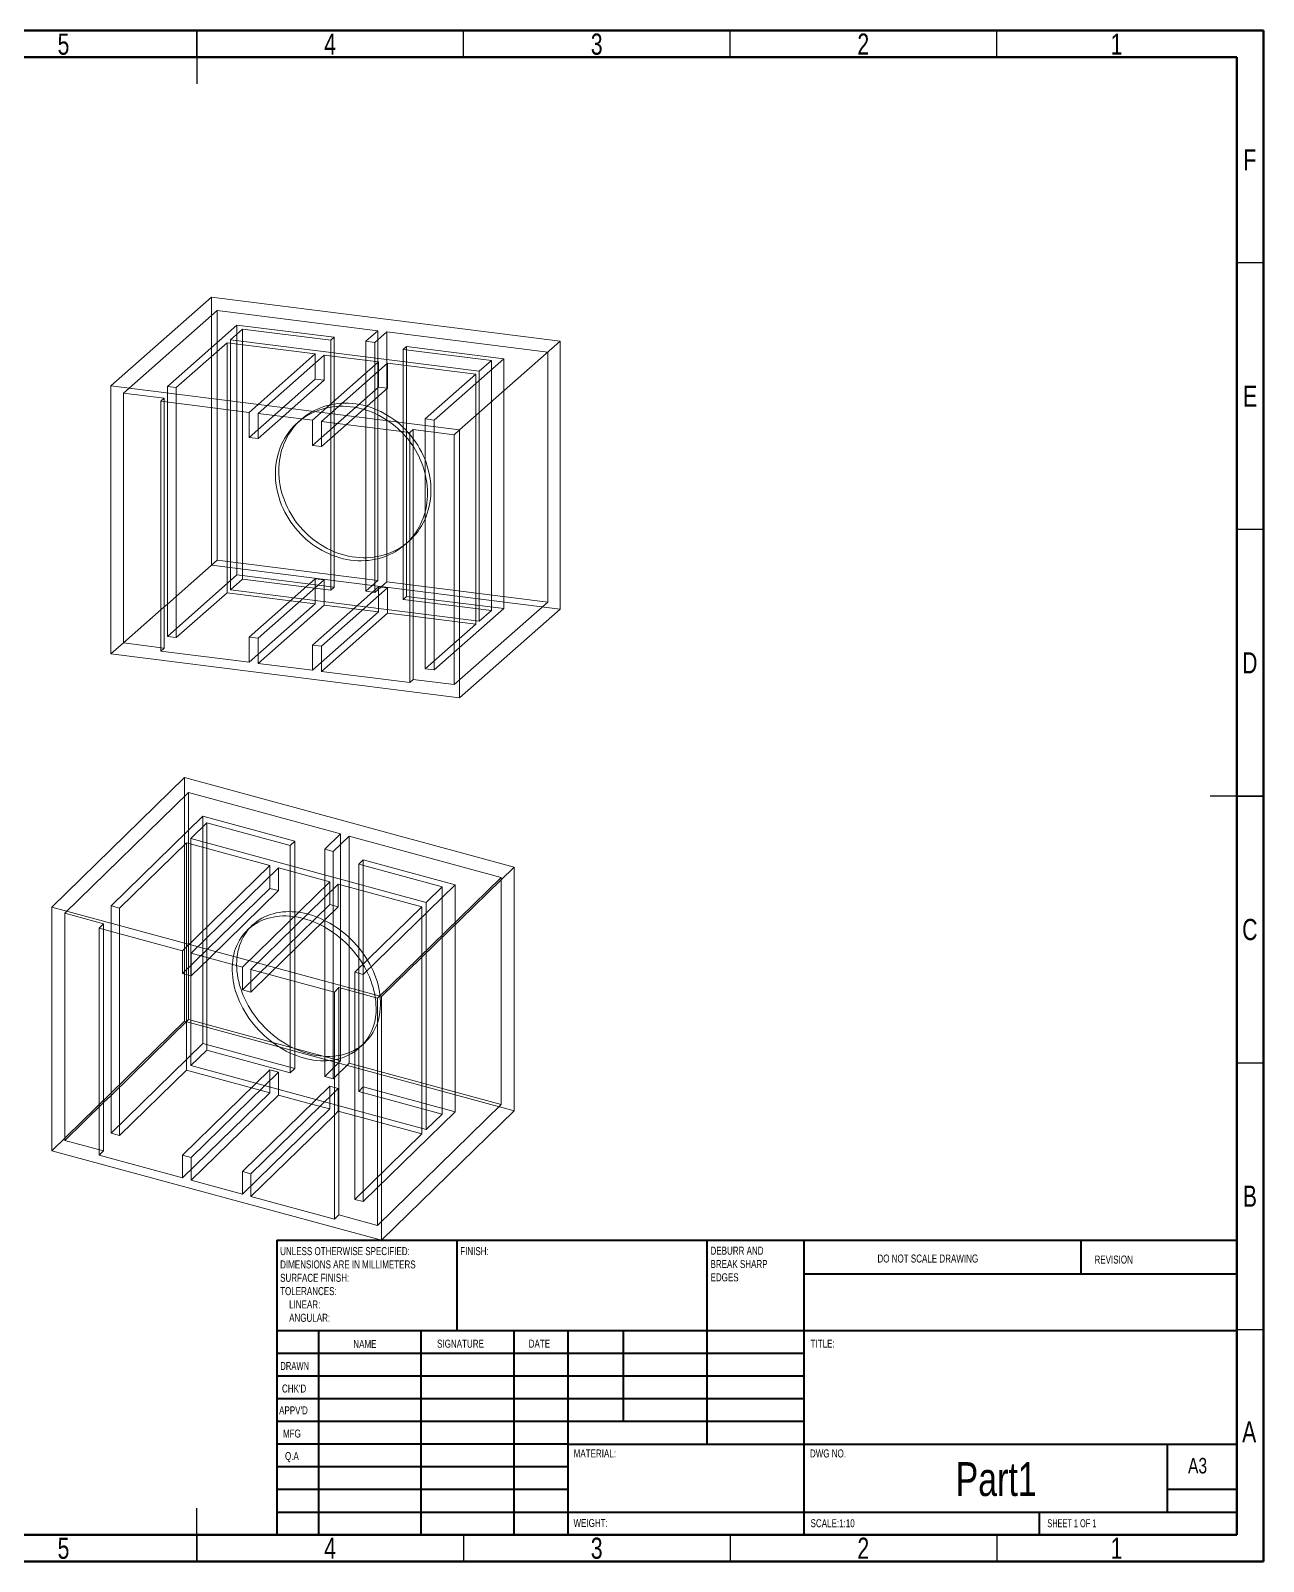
# Model space of a CAD drawing. Header units: millimetres. Extents: x 0.015 to 0.415, y 0.005 to 0.292.
# Drawn here: x 0.1838 to 0.415, y 0.005 to 0.292 of the extents above; entities that cross this region are included whole.
import ezdxf

# ---------------------------------------------------------------- set-up
doc = ezdxf.new("R2010")
doc.units = ezdxf.units.MM
doc.linetypes.add('HIDDEN', pattern=[0.001905, 0.00127, -0.000635])
doc.styles.add('SLDTEXTSTYLE0', font='TXT', dxfattribs={"width": 0.75})
doc.styles.add('SLDTEXTSTYLE1', font='TXT', dxfattribs={"width": 0.6864493305940874})
doc.styles.add('SLDTEXTSTYLE2', font='TXT', dxfattribs={"width": 0.6875})

# ---------------------------------------------------------------- blocks, each defined once
blk = doc.blocks.new('SW_NOTE_0')
at = {"color": 0, "linetype": 'Continuous', "lineweight": 0, "char_height": 0.0015, "attachment_point": 1, "style": 'SLDTEXTSTYLE0'}
for s, insert in [('UNLESS OTHERWISE SPECIFIED:', (0, 0.001933601609657942)), ('DIMENSIONS ARE IN MILLIMETERS', (0, -0.0005663983344626963)), ('TOLERANCES:', (0, -0.005566398222703987)), ('SURFACE FINISH:', (0, -0.003066398278583342)), ('LINEAR:', (0.001687500000000008, -0.008066398166824633)), ('ANGULAR:', (0.001687500000000008, -0.01056639811094528))]:
    blk.add_mtext(s, dxfattribs=dict(at, insert=insert))
blk = doc.blocks.new('SW_NOTE_1')
at = {"color": 0, "linetype": 'Continuous', "lineweight": 0, "char_height": 0.0015, "attachment_point": 1, "style": 'SLDTEXTSTYLE0'}
for s, insert in [('DEBURR AND', (0, 0.001933601609657942)), ('BREAK SHARP', (0, -0.0005663983344626963)), ('EDGES', (0, -0.003066398278583342))]:
    blk.add_mtext(s, dxfattribs=dict(at, insert=insert))

msp = doc.modelspace()

# ---------------------------------------------------------------- linework, layer by layer
at = {"color": 7, "linetype": 'Continuous', "lineweight": 60}
for p, q in [((0.015, 0.292), (0.415, 0.292)), ((0.415, 0.292), (0.415, 0.005000000000000001)), ((0.02, 0.287), (0.41, 0.287)), ((0.41, 0.287), (0.41, 0.01)), ((0.41, 0.01), (0.02, 0.01)), ((0.415, 0.005000000000000001), (0.015, 0.005000000000000001))]:
    msp.add_line(p, q, dxfattribs=at)
at = {"color": 7, "linetype": 'Continuous', "lineweight": 30}
for p, q in [((0.215, 0.292), (0.215, 0.282)), ((0.215, 0.287), (0.215, 0.292)), ((0.2650000000000001, 0.287), (0.2650000000000001, 0.292)), ((0.315, 0.287), (0.315, 0.292)), ((0.365, 0.287), (0.365, 0.292)), ((0.41, 0.2485), (0.415, 0.2485)), ((0.41, 0.1985), (0.415, 0.1985)), ((0.415, 0.1485), (0.405, 0.1485)), ((0.41, 0.1485), (0.415, 0.1485)), ((0.41, 0.09849999999999999), (0.415, 0.09849999999999999)), ((0.41, 0.04849999999999999), (0.415, 0.04849999999999999)), ((0.215, 0.005000000000000001), (0.215, 0.015)), ((0.215, 0.01), (0.215, 0.005000000000000001)), ((0.2650000000000001, 0.01), (0.2650000000000001, 0.005000000000000001)), ((0.315, 0.01), (0.315, 0.005000000000000001)), ((0.365, 0.01), (0.365, 0.005000000000000001))]:
    msp.add_line(p, q, dxfattribs=at)
at = {"color": 7, "linetype": 'Continuous', "lineweight": 15}
for p, q in [((0.2177161090384185, 0.2420125864490831), (0.19887171332412, 0.2253933915595717)), ((0.2831015718744359, 0.2337747924521096), (0.2177161090384185, 0.2420125864490831)), ((0.2642571761601374, 0.2171555975625983), (0.2831015718744359, 0.2337747924521096)), ((0.2831015718744359, 0.2337747924521096), (0.2831015718744359, 0.1835230705342911)), ((0.19887171332412, 0.2253933915595717), (0.2642571761601374, 0.2171555975625983)), ((0.19887171332412, 0.2253933915595717), (0.19887171332412, 0.1751416696417532)), ((0.2082258567913614, 0.2225178239832467), (0.2082258567913614, 0.1756602146152245)), ((0.2082258567913614, 0.2225178239832467), (0.2247826907283787, 0.2204318589797213)), ((0.2088622528942833, 0.2224376456107315), (0.2088622528942833, 0.1762214632231255)), ((0.2094412487694577, 0.2223646989871564), (0.2094412487694577, 0.1784291458632523)), ((0.2111249945935612, 0.2221525669528995), (0.2111249945935612, 0.1782170138289955)), ((0.2206355807983384, 0.2209543457191996), (0.2206355807983384, 0.186604562469293)), ((0.2247826907283787, 0.2157178137716707), (0.2247826907283787, 0.2204318589797213)), ((0.2264664365524822, 0.2202197269454644), (0.2366624529317753, 0.2189351496269092)), ((0.2264664365524822, 0.2155056817374139), (0.2264664365524822, 0.2202197269454644)), ((0.2311435082862818, 0.2196304712947285), (0.2264664365524822, 0.2155056817374139)), ((0.2366624529317753, 0.2142211044188587), (0.2366624529317753, 0.2189351496269092)), ((0.2383461987558787, 0.2187230175926524), (0.254903032692896, 0.2166370525891269)), ((0.2383461987558788, 0.2140089723846019), (0.2383461987558787, 0.2187230175926524)), ((0.2430232704896784, 0.2181337619419164), (0.2383461987558788, 0.2140089723846019)), ((0.2264664365524822, 0.2155056817374139), (0.2247826907283787, 0.2157178137716707)), ((0.2400915525375555, 0.2155482297366868), (0.2400915525375555, 0.1945862483307809)), ((0.2407279486404774, 0.2161094783445877), (0.2407279486404774, 0.194308357316148)), ((0.2466678297421757, 0.2176745906364057), (0.2466678297421757, 0.1931675057641999)), ((0.2483515755662792, 0.2174624586021489), (0.2483515755662792, 0.1933082929443734)), ((0.250614317265557, 0.2171773799443169), (0.250614317265557, 0.1938553962370507)), ((0.2536550605650555, 0.2164333672800573), (0.2536550605650555, 0.1953962388744502)), ((0.254903032692896, 0.2166370525891269), (0.254903032692896, 0.1697794432211047)), ((0.2642571761601374, 0.2171555975625983), (0.2642571761601375, 0.1669038756447797)), ((0.2383461987558788, 0.2140089723846019), (0.2366624529317753, 0.2142211044188587)), ((0.2206355807983384, 0.186604562469293), (0.2111249945935612, 0.1782170138289955)), ((0.232515343001556, 0.1851078531165035), (0.2206355807983384, 0.186604562469293)), ((0.2371924147353557, 0.189232642673818), (0.2247826907283787, 0.1782882948197496)), ((0.2264664365524822, 0.1780761627854928), (0.2388761605594592, 0.1890205106395612)), ((0.2490721769387523, 0.187735933321006), (0.2366624529317753, 0.1767915854669375)), ((0.2388761605594592, 0.1890205106395612), (0.2371924147353557, 0.189232642673818)), ((0.2383461987558788, 0.1765794534326807), (0.2507559227628558, 0.1875238012867492)), ((0.2388761605594592, 0.1890205106395612), (0.2388761605594592, 0.1843064654315107)), ((0.2507559227628558, 0.1875238012867492), (0.2490721769387523, 0.187735933321006)), ((0.2507559227628558, 0.1875238012867492), (0.2507559227628558, 0.1828097560786986)), ((0.2094412487694577, 0.1844631237293261), (0.2088622528942833, 0.1839524973640325)), ((0.2264664365524822, 0.1733621175774422), (0.2388761605594592, 0.1843064654315107)), ((0.2443951052049526, 0.1836111437636914), (0.2388761605594592, 0.1843064654315107)), ((0.2383461987558788, 0.1718654082246302), (0.2507559227628558, 0.1828097560786986)), ((0.254903032692896, 0.1822872693392203), (0.2507559227628558, 0.1828097560786986)), ((0.2831015718744359, 0.1835230705342911), (0.2642571761601375, 0.1669038756447797)), ((0.2094412487694577, 0.1784291458632523), (0.2111249945935612, 0.1782170138289955)), ((0.2247826907283787, 0.1782882948197496), (0.2247826907283787, 0.1735742496116991)), ((0.2247826907283787, 0.1782882948197496), (0.2264664365524822, 0.1780761627854928)), ((0.2264664365524822, 0.1780761627854928), (0.2264664365524822, 0.1733621175774422)), ((0.19887171332412, 0.1751416696417532), (0.2642571761601375, 0.1669038756447797)), ((0.2088622528942833, 0.1762214632231255), (0.2082258567913614, 0.1756602146152245)), ((0.2082258567913614, 0.1756602146152245), (0.2247826907283787, 0.1735742496116991)), ((0.2366624529317753, 0.1767915854669375), (0.2366624529317753, 0.172077540258887)), ((0.2366624529317753, 0.1767915854669375), (0.2383461987558788, 0.1765794534326807)), ((0.2383461987558788, 0.1765794534326807), (0.2383461987558788, 0.1718654082246302)), ((0.2264664365524822, 0.1733621175774422), (0.2366624529317753, 0.172077540258887)), ((0.2383461987558788, 0.1718654082246302), (0.254903032692896, 0.1697794432211047)), ((0.212670845477162, 0.1519655249716496), (0.1877959812471897, 0.1276868949089819)), ((0.2744916721824138, 0.1351639489332435), (0.212670845477162, 0.1519655249716496)), ((0.2496168079524414, 0.1108853188705757), (0.2744916721824138, 0.1351639489332435)), ((0.2744916721824138, 0.1351639489332435), (0.2744916721824138, 0.08947693180581977)), ((0.1877959812471897, 0.1276868949089819), (0.1877959812471897, 0.08199987778155811)), ((0.1877959812471897, 0.1276868949089819), (0.2496168079524414, 0.1108853188705757)), ((0.1966401624639639, 0.1237403348208788), (0.1966401624639639, 0.08113911997598273)), ((0.1966401624639639, 0.1237403348208788), (0.2122943632176542, 0.1194858584849734)), ((0.197480214164038, 0.1235120267689292), (0.197480214164038, 0.08195903618823043)), ((0.198875112034171, 0.123132923416873), (0.198875112034171, 0.08530695244220883)), ((0.2004670646531904, 0.1227002648064419), (0.2004670646531904, 0.08487429383177778)), ((0.2122943632176542, 0.1152000219814627), (0.2122943632176542, 0.1194858584849734)), ((0.2138863158366736, 0.1190531998745423), (0.2235264733629575, 0.1164332116224876)), ((0.2138863158366736, 0.1147673633710317), (0.2138863158366736, 0.1190531998745423)), ((0.2173210047329195, 0.1181197250290233), (0.2138863158366736, 0.1147673633710317)), ((0.2138863158366736, 0.1147673633710317), (0.2122943632176542, 0.1152000219814627)), ((0.2130211706154091, 0.1150024913043517), (0.2130211706154091, 0.09712748611481271)), ((0.2235264733629575, 0.1121473751189769), (0.2235264733629575, 0.1164332116224876)), ((0.2251184259819768, 0.1160005530120565), (0.2407726267356672, 0.1117460766761511)), ((0.2251184259819768, 0.1117147165085459), (0.2251184259819768, 0.1160005530120565)), ((0.2285531148782227, 0.1150670781665375), (0.2251184259819768, 0.1117147165085459)), ((0.2251184259819768, 0.1117147165085459), (0.2235264733629575, 0.1121473751189769)), ((0.232502273558326, 0.11399378145752), (0.232502273558326, 0.1015385141273475)), ((0.2333423252584, 0.1137654734055705), (0.2333423252584, 0.101124021435011)), ((0.2389583803310517, 0.1122391499743276), (0.2389583803310517, 0.09968968067663153)), ((0.240550332950071, 0.1118064913638965), (0.240550332950071, 0.09971451115048657)), ((0.2407726267356672, 0.1117460766761511), (0.2407726267356672, 0.06914486183125507)), ((0.2496168079524414, 0.1108853188705757), (0.2496168079524414, 0.065198301743152)), ((0.2333423252584, 0.1011551194529847), (0.2386717842613557, 0.09970668669247425)), ((0.2130211706154091, 0.09712748611481271), (0.2004670646531904, 0.08487429383177778)), ((0.2286753713690994, 0.09715884628241798), (0.2122943632176542, 0.08117048014358799)), ((0.2252406824728535, 0.09380648462442635), (0.2130211706154091, 0.09712748611481271)), ((0.2138863158366736, 0.08073782153315694), (0.2302673239881188, 0.09672618767198693)), ((0.2302673239881188, 0.09672618767198693), (0.2286753713690994, 0.09715884628241798)), ((0.2302673239881188, 0.09672618767198693), (0.2302673239881188, 0.09244035116847625)), ((0.198875112034171, 0.09236989704721345), (0.197480214164038, 0.09100843396339259)), ((0.2138863158366736, 0.07645198502964627), (0.2302673239881188, 0.09244035116847625)), ((0.2399074815144027, 0.09410619941993217), (0.2235264733629575, 0.0781178332811022)), ((0.2251184259819768, 0.07768517467067114), (0.2407726267356672, 0.09296415450798164)), ((0.2364727926181568, 0.09075383776194056), (0.2302673239881188, 0.09244035116847625)), ((0.2407726267356672, 0.09387107148661218), (0.2399074815144027, 0.09410619941993217)), ((0.2744916721824138, 0.08947693180581977), (0.2496168079524414, 0.065198301743152)), ((0.2251184259819768, 0.07339933816716046), (0.2407726267356672, 0.08867831800447097)), ((0.198875112034171, 0.08530695244220883), (0.2004670646531904, 0.08487429383177778)), ((0.1877959812471897, 0.08199987778155811), (0.2496168079524414, 0.065198301743152)), ((0.197480214164038, 0.08195903618823043), (0.1966401624639639, 0.08113911997598273)), ((0.1966401624639639, 0.08113911997598273), (0.2122943632176542, 0.07688464364007733)), ((0.2122943632176542, 0.08117048014358799), (0.2122943632176542, 0.07688464364007733)), ((0.2122943632176542, 0.08117048014358799), (0.2138863158366736, 0.08073782153315694)), ((0.2138863158366736, 0.08073782153315694), (0.2138863158366736, 0.07645198502964627)), ((0.2235264733629575, 0.0781178332811022), (0.2235264733629575, 0.07383199677759153)), ((0.2235264733629575, 0.0781178332811022), (0.2251184259819768, 0.07768517467067114)), ((0.2251184259819768, 0.07768517467067114), (0.2251184259819768, 0.07339933816716046)), ((0.2138863158366736, 0.07645198502964627), (0.2235264733629575, 0.07383199677759153)), ((0.2251184259819768, 0.07339933816716046), (0.2407726267356672, 0.06914486183125507))]:
    msp.add_line(p, q, dxfattribs=at)
at = {"color": 7, "linetype": 'HIDDEN', "lineweight": 0}
for p, q in [((0.2177161090384185, 0.2420125864490831), (0.2177161090384185, 0.1917608645312645)), ((0.2187634587596, 0.2395421495320271), (0.2011918552511454, 0.2240454518583176)), ((0.2187634587596, 0.2395421495320271), (0.2187634587596, 0.1926845401640049)), ((0.2187634587596, 0.2395421495320271), (0.2489305714414536, 0.2357414505849256)), ((0.2094412487694577, 0.2252867552312745), (0.2224873688793567, 0.2367923516932439)), ((0.2212719769012603, 0.2340234204452161), (0.2235347186005382, 0.2360189710510861)), ((0.2224873688793567, 0.2367923516932439), (0.2224873688793567, 0.1899347423252217)), ((0.2224873688793567, 0.2367923516932439), (0.2407279486404774, 0.2344942546554616)), ((0.2235347186005382, 0.2360189710510861), (0.2235347186005382, 0.1891613616830639)), ((0.2235347186005382, 0.2360189710510861), (0.2400915525375555, 0.2339330060475607)), ((0.2466678297421757, 0.2337458999790556), (0.2489305714414536, 0.2357414505849256)), ((0.250614317265557, 0.2355293185506688), (0.2483515755662792, 0.2335337679447987)), ((0.2489305714414536, 0.2357414505849256), (0.2489305714414536, 0.1888838412169034)), ((0.250614317265557, 0.2355293185506688), (0.250614317265557, 0.2171773799443169)), ((0.250614317265557, 0.2355293185506688), (0.2807814299474106, 0.2317286196035673)), ((0.2111249945935612, 0.2250746231970177), (0.2206355807983384, 0.2334621718373152)), ((0.2206355807983384, 0.2334621718373152), (0.2206355807983384, 0.2209543457191996)), ((0.2206355807983384, 0.2334621718373152), (0.2371924147353557, 0.2313762068337897)), ((0.2212719769012603, 0.2340234204452161), (0.267949152802795, 0.2281426490510963)), ((0.2212719769012603, 0.2340234204452161), (0.2212719769012603, 0.1871658110771939)), ((0.2400915525375555, 0.2339330060475607), (0.2407279486404774, 0.2344942546554616)), ((0.2400915525375555, 0.2339330060475607), (0.2400915525375555, 0.2155482297366868)), ((0.2407279486404774, 0.2344942546554616), (0.2407279486404774, 0.2161094783445877)), ((0.2466678297421757, 0.2337458999790556), (0.2466678297421757, 0.2176745906364057)), ((0.2483515755662792, 0.2335337679447987), (0.2466678297421757, 0.2337458999790556)), ((0.2483515755662792, 0.2335337679447987), (0.2483515755662792, 0.2174624586021489)), ((0.2536550605650555, 0.2322241646604918), (0.2542914566679774, 0.2327854132683927)), ((0.2725320364290982, 0.2304873162306104), (0.2542914566679774, 0.2327854132683927)), ((0.2542914566679774, 0.2327854132683927), (0.2542914566679774, 0.1859278039003706)), ((0.2247826907283787, 0.2204318589797213), (0.2371924147353557, 0.2313762068337897)), ((0.2388761605594592, 0.2311640747995329), (0.2264664365524822, 0.2202197269454644)), ((0.2366624529317753, 0.2189351496269092), (0.2490721769387523, 0.2298794974809776)), ((0.2371924147353557, 0.2266621616257392), (0.2371924147353557, 0.2313762068337897)), ((0.2507559227628557, 0.2296673654467208), (0.2383461987558787, 0.2187230175926524)), ((0.2388761605594592, 0.2264500295914824), (0.2388761605594592, 0.2311640747995329)), ((0.2388761605594592, 0.2311640747995329), (0.2490721769387523, 0.2298794974809776)), ((0.2490721769387523, 0.2251654522729271), (0.2490721769387523, 0.2298794974809776)), ((0.2507559227628557, 0.2249533202386703), (0.2507559227628557, 0.2296673654467208)), ((0.2507559227628557, 0.2296673654467208), (0.2673127566998731, 0.2275814004431954)), ((0.2536550605650555, 0.2322241646604918), (0.2536550605650555, 0.2164333672800573)), ((0.2702118945020728, 0.2301381996569663), (0.2536550605650555, 0.2322241646604918)), ((0.2594859163191993, 0.2189817197686411), (0.2725320364290982, 0.2304873162306104)), ((0.267949152802795, 0.2281426490510963), (0.2702118945020728, 0.2301381996569663)), ((0.2702118945020728, 0.2301381996569663), (0.2702118945020728, 0.1832805902889441)), ((0.2725320364290982, 0.2304873162306104), (0.2725320364290982, 0.1836297068625883)), ((0.2807814299474106, 0.2317286196035673), (0.2807814299474106, 0.1848710102355451)), ((0.2578021704950958, 0.2191938518028979), (0.2673127566998731, 0.2275814004431954)), ((0.2673127566998731, 0.2275814004431954), (0.2673127566998731, 0.1807237910751732)), ((0.267949152802795, 0.2281426490510963), (0.267949152802795, 0.1812850396830741)), ((0.2011918552511454, 0.2240454518583176), (0.2088622528942833, 0.2230790725911476)), ((0.2011918552511454, 0.2240454518583176), (0.2011918552511454, 0.1771878424902955)), ((0.2094412487694577, 0.2252867552312745), (0.2094412487694577, 0.2223646989871564)), ((0.2111249945935612, 0.2250746231970177), (0.2094412487694577, 0.2252867552312745)), ((0.2111249945935612, 0.2250746231970177), (0.2111249945935612, 0.2221525669528995)), ((0.2247826907283787, 0.2157178137716707), (0.2371924147353557, 0.2266621616257392)), ((0.2388761605594592, 0.2264500295914824), (0.2311435082862818, 0.2196304712947285)), ((0.2366624529317753, 0.2142211044188587), (0.2490721769387523, 0.2251654522729271)), ((0.2371924147353557, 0.2266621616257392), (0.2388761605594592, 0.2264500295914824)), ((0.2507559227628557, 0.2249533202386703), (0.2430232704896784, 0.2181337619419164)), ((0.2490721769387523, 0.2251654522729271), (0.2507559227628557, 0.2249533202386703)), ((0.2088622528942833, 0.2230790725911476), (0.2082258567913614, 0.2225178239832467)), ((0.2088622528942833, 0.2230790725911476), (0.2088622528942833, 0.2224376456107315)), ((0.2345236379784563, 0.2190917300640238), (0.2338872418755344, 0.2185304814561228)), ((0.2578021704950958, 0.2191938518028979), (0.2578021704950958, 0.1723362424348757)), ((0.2578021704950958, 0.2191938518028979), (0.2594859163191993, 0.2189817197686411)), ((0.2594859163191993, 0.2189817197686411), (0.2594859163191993, 0.1721241104006189)), ((0.255539428795818, 0.2171983011970279), (0.254903032692896, 0.2166370525891269)), ((0.255539428795818, 0.2171983011970279), (0.2632098264389559, 0.2162319219298579)), ((0.255539428795818, 0.2171983011970279), (0.255539428795818, 0.1703406918290057)), ((0.2642571761601697, 0.2171555975625618), (0.2632098264389559, 0.2162319219298579)), ((0.2632098264389559, 0.2162319219298579), (0.2632098264389559, 0.1693743125618357)), ((0.2536550605650555, 0.1953962388744502), (0.2536550605650555, 0.1853665552924696)), ((0.2540610956226771, 0.1956554814563655), (0.254697491725599, 0.1962167300642664)), ((0.2187634587596, 0.1926845401640049), (0.2094412487694577, 0.1844631237293261)), ((0.2187634587596, 0.1926845401640049), (0.2489305714414536, 0.1888838412169034)), ((0.2400915525375555, 0.1945862483307809), (0.2400915525375555, 0.1870753966795385)), ((0.2407279486404774, 0.194308357316148), (0.2407279486404774, 0.1876366452874394)), ((0.2466678297421757, 0.1931675057641999), (0.2466678297421757, 0.1868882906110334)), ((0.2483515755662792, 0.1933082929443734), (0.2483515755662792, 0.1866761585767766)), ((0.250614317265557, 0.1938553962370507), (0.250614317265557, 0.1886717091826466)), ((0.2224873688793567, 0.1899347423252217), (0.2094412487694577, 0.1784291458632523)), ((0.2177161090384185, 0.1917608645312645), (0.2831015718744359, 0.1835230705342911)), ((0.2407279486404774, 0.1876366452874394), (0.2224873688793567, 0.1899347423252217)), ((0.2235347186005382, 0.1891613616830639), (0.2212719769012603, 0.1871658110771939)), ((0.267949152802795, 0.1812850396830741), (0.2212719769012603, 0.1871658110771939)), ((0.2400915525375555, 0.1870753966795385), (0.2235347186005382, 0.1891613616830639)), ((0.2371924147353557, 0.189232642673818), (0.2371924147353557, 0.1845185974657675)), ((0.2407279486404774, 0.1876366452874394), (0.2400915525375555, 0.1870753966795385)), ((0.2466678297421757, 0.1868882906110334), (0.2489305714414536, 0.1888838412169034)), ((0.2483515755662792, 0.1866761585767766), (0.2466678297421757, 0.1868882906110334)), ((0.250614317265557, 0.1886717091826466), (0.2483515755662792, 0.1866761585767766)), ((0.2490721769387523, 0.187735933321006), (0.2490721769387523, 0.1830218881129555)), ((0.250614317265557, 0.1886717091826466), (0.2807814299474106, 0.1848710102355451)), ((0.2088622528942833, 0.1839524973640325), (0.2011918552511454, 0.1771878424902955)), ((0.2371924147353557, 0.1845185974657675), (0.2247826907283787, 0.1735742496116991)), ((0.2371924147353557, 0.1845185974657675), (0.232515343001556, 0.1851078531165035)), ((0.2542914566679774, 0.1859278039003706), (0.2536550605650555, 0.1853665552924696)), ((0.2536550605650555, 0.1853665552924696), (0.2702118945020728, 0.1832805902889441)), ((0.2542914566679774, 0.1859278039003706), (0.2725320364290982, 0.1836297068625883)), ((0.2807814299474106, 0.1848710102355451), (0.2632098264389559, 0.1693743125618357)), ((0.2490721769387523, 0.1830218881129555), (0.2366624529317753, 0.172077540258887)), ((0.2490721769387523, 0.1830218881129555), (0.2443951052049526, 0.1836111437636914)), ((0.2673127566998731, 0.1807237910751732), (0.254903032692896, 0.1822872693392203)), ((0.2725320364290982, 0.1836297068625883), (0.2594859163191993, 0.1721241104006189)), ((0.2702118945020728, 0.1832805902889441), (0.267949152802795, 0.1812850396830741)), ((0.2673127566998731, 0.1807237910751732), (0.2578021704950958, 0.1723362424348757)), ((0.2011918552511454, 0.1771878424902305), (0.19887171332412, 0.1751416696417532)), ((0.2011918552511454, 0.1771878424902955), (0.2088622528942833, 0.1762214632231255)), ((0.2594859163191993, 0.1721241104006189), (0.2578021704950958, 0.1723362424348757)), ((0.255539428795818, 0.1703406918290057), (0.254903032692896, 0.1697794432211047)), ((0.255539428795818, 0.1703406918290057), (0.2632098264389559, 0.1693743125618357)), ((0.212670845477162, 0.1519655249716496), (0.212670845477162, 0.1062785078442259)), ((0.2134227463961073, 0.149170049007707), (0.1902279855662831, 0.1265312513695346)), ((0.2134227463961073, 0.149170049007707), (0.2134227463961073, 0.106568834162811)), ((0.2134227463961073, 0.149170049007707), (0.2419452308202041, 0.1414182489041506)), ((0.198875112034171, 0.1279081672871049), (0.2160961718856903, 0.1447164496381826)), ((0.2160961718856903, 0.1447164496381826), (0.2160961718856903, 0.1021152347932865)), ((0.2160961718856903, 0.1447164496381826), (0.2333423252584, 0.1400293146918461)), ((0.2138612223154832, 0.1405486171719565), (0.2168480728046356, 0.1434638748155038)), ((0.2168480728046356, 0.1434638748155038), (0.2168480728046356, 0.1008626599706078)), ((0.2168480728046356, 0.1434638748155038), (0.232502273558326, 0.1392093984795984)), ((0.2389583803310517, 0.1385029912606032), (0.2419452308202041, 0.1414182489041506)), ((0.2435371834392234, 0.1409855902937195), (0.240550332950071, 0.1380703326501722)), ((0.2419452308202041, 0.1414182489041506), (0.2419452308202041, 0.09881703405925449)), ((0.2435371834392234, 0.1409855902937195), (0.2435371834392234, 0.09838437544882343)), ((0.2435371834392234, 0.1409855902937195), (0.2720596678633203, 0.133233790190163)), ((0.2004670646531904, 0.1274755086766738), (0.2130211706154091, 0.1397287009597088)), ((0.2130211706154091, 0.1397287009597088), (0.2130211706154091, 0.1150024913043517)), ((0.2130211706154091, 0.1397287009597088), (0.2286753713690994, 0.1354742246238034)), ((0.2138612223154832, 0.1405486171719565), (0.2579936865871865, 0.1285543590272288)), ((0.2138612223154832, 0.1405486171719565), (0.2138612223154832, 0.09794740232706041)), ((0.232502273558326, 0.1392093984795984), (0.2333423252584, 0.1400293146918461)), ((0.232502273558326, 0.1392093984795984), (0.232502273558326, 0.11399378145752)), ((0.2333423252584, 0.1400293146918461), (0.2333423252584, 0.1137654734055705)), ((0.2389583803310517, 0.1385029912606032), (0.2389583803310517, 0.1122391499743276)), ((0.240550332950071, 0.1380703326501722), (0.2389583803310517, 0.1385029912606032)), ((0.240550332950071, 0.1380703326501722), (0.240550332950071, 0.1118064913638965)), ((0.2122943632176542, 0.1194858584849734), (0.2286753713690994, 0.1354742246238034)), ((0.2302673239881188, 0.1350415660133723), (0.2138863158366736, 0.1190531998745423)), ((0.2286753713690994, 0.1311883881202927), (0.2286753713690994, 0.1354742246238034)), ((0.2302673239881188, 0.1307557295098616), (0.2302673239881188, 0.1350415660133723)), ((0.2302673239881188, 0.1350415660133723), (0.2399074815144027, 0.1324215777613176)), ((0.2453263363226486, 0.1357240930066815), (0.2461663880227227, 0.1365440092189292)), ((0.2453263363226486, 0.1357240930066815), (0.2453263363226486, 0.0931228781617855)), ((0.2609805370763389, 0.1314696166707761), (0.2453263363226486, 0.1357240930066815)), ((0.2634125413954324, 0.1318568742725928), (0.2461663880227227, 0.1365440092189292)), ((0.2461663880227227, 0.1365440092189292), (0.2461663880227227, 0.09394279437403319)), ((0.2235264733629575, 0.1164332116224876), (0.2399074815144027, 0.1324215777613176)), ((0.2399074815144027, 0.1281357412578069), (0.2399074815144027, 0.1324215777613176)), ((0.2720596678633203, 0.133233790190163), (0.2488649070334962, 0.1105949925519907)), ((0.2720596678633203, 0.133233790190163), (0.2720596678633203, 0.09063257534526697)), ((0.2122943632176542, 0.1152000219814627), (0.2286753713690994, 0.1311883881202927)), ((0.2302673239881188, 0.1307557295098616), (0.2173210047329195, 0.1181197250290233)), ((0.241499434133422, 0.1319889191508865), (0.2251184259819768, 0.1160005530120565)), ((0.2286753713690994, 0.1311883881202927), (0.2302673239881188, 0.1307557295098616)), ((0.241499434133422, 0.1277030826473758), (0.241499434133422, 0.1319889191508865)), ((0.241499434133422, 0.1319889191508865), (0.2571536348871124, 0.1277344428149811)), ((0.2461914815439131, 0.1150485919215151), (0.2634125413954324, 0.1318568742725928)), ((0.2579936865871865, 0.1285543590272288), (0.2609805370763389, 0.1314696166707761)), ((0.2609805370763389, 0.1314696166707761), (0.2609805370763389, 0.08886840182588009)), ((0.2634125413954324, 0.1318568742725928), (0.2634125413954324, 0.08925565942769673)), ((0.1902279855662831, 0.1265312513695346), (0.197480214164038, 0.1245602510331265)), ((0.1902279855662831, 0.1265312513695346), (0.1902279855662831, 0.08393003652463858)), ((0.198875112034171, 0.1279081672871049), (0.198875112034171, 0.123132923416873)), ((0.2004670646531904, 0.1274755086766738), (0.198875112034171, 0.1279081672871049)), ((0.2004670646531904, 0.1274755086766738), (0.2004670646531904, 0.1227002648064419)), ((0.2235264733629575, 0.1121473751189769), (0.2399074815144027, 0.1281357412578069)), ((0.241499434133422, 0.1277030826473758), (0.2285531148782227, 0.1150670781665375)), ((0.2399074815144027, 0.1281357412578069), (0.241499434133422, 0.1277030826473758)), ((0.2445995289248937, 0.1154812505319461), (0.2571536348871124, 0.1277344428149811)), ((0.2571536348871124, 0.1277344428149811), (0.2571536348871124, 0.08513322797008505)), ((0.2579936865871865, 0.1285543590272288), (0.2579936865871865, 0.08595314418233274)), ((0.197480214164038, 0.1245602510331265), (0.1966401624639639, 0.1237403348208788)), ((0.197480214164038, 0.1245602510331265), (0.197480214164038, 0.1235120267689292)), ((0.2252756625319127, 0.1241642591139685), (0.2244356108318386, 0.1233443429017208)), ((0.2445995289248937, 0.1154812505319461), (0.2445995289248937, 0.0728800356870501)), ((0.2445995289248937, 0.1154812505319461), (0.2461914815439131, 0.1150485919215151)), ((0.2461914815439131, 0.1150485919215151), (0.2461914815439131, 0.07244737707661904)), ((0.2416126784357413, 0.1125659928883988), (0.2407726267356672, 0.1117460766761511)), ((0.2416126784357413, 0.1125659928883988), (0.2488649070334962, 0.1105949925519907)), ((0.2416126784357413, 0.1125659928883988), (0.2416126784357413, 0.06996477804350275)), ((0.2488649070334962, 0.1105949925519907), (0.2488649070334962, 0.06799377770709458)), ((0.212670845477162, 0.1062785078442259), (0.1877959812471897, 0.08199987778155811)), ((0.2134227463961073, 0.106568834162811), (0.198875112034171, 0.09236989704721345)), ((0.212670845477162, 0.1062785078442259), (0.2744916721824138, 0.08947693180581977)), ((0.2134227463961073, 0.106568834162811), (0.2333423252584, 0.1011551194529847)), ((0.2160961718856903, 0.1021152347932865), (0.198875112034171, 0.08530695244220883)), ((0.2168480728046356, 0.1008626599706078), (0.2138612223154832, 0.09794740232706041)), ((0.2333423252584, 0.09742809984695004), (0.2160961718856903, 0.1021152347932865)), ((0.232502273558326, 0.09660818363470235), (0.2168480728046356, 0.1008626599706078)), ((0.232502273558326, 0.1015385141273475), (0.232502273558326, 0.09660818363470235)), ((0.2333423252584, 0.101124021435011), (0.2333423252584, 0.09742809984695004)), ((0.2457391946706829, 0.101517586028073), (0.246579246370757, 0.1023375022403207)), ((0.2579936865871865, 0.08595314418233274), (0.2138612223154832, 0.09794740232706041)), ((0.2386717842613557, 0.09970668669247425), (0.2419452308202041, 0.09881703405925449)), ((0.2389583803310517, 0.09968968067663153), (0.2389583803310517, 0.09590177641570714)), ((0.2389583803310517, 0.09590177641570714), (0.2419452308202041, 0.09881703405925449)), ((0.240550332950071, 0.09971451115048657), (0.240550332950071, 0.09546911780527609)), ((0.2435371834392234, 0.09838437544882343), (0.240550332950071, 0.09546911780527609)), ((0.2435371834392234, 0.09838437544882343), (0.2720596678633203, 0.09063257534526697)), ((0.2286753713690994, 0.09715884628241798), (0.2286753713690994, 0.0928730097789073)), ((0.2333423252584, 0.09742809984695004), (0.232502273558326, 0.09660818363470235)), ((0.240550332950071, 0.09546911780527609), (0.2389583803310517, 0.09590177641570714)), ((0.2286753713690994, 0.0928730097789073), (0.2122943632176542, 0.07688464364007733)), ((0.2286753713690994, 0.0928730097789073), (0.2252406824728535, 0.09380648462442635)), ((0.2399074815144027, 0.09410619941993217), (0.2399074815144027, 0.08982036291642151)), ((0.241499434133422, 0.09367354080950112), (0.2407726267356672, 0.09387107148661218)), ((0.2407726267356672, 0.09296415450798164), (0.241499434133422, 0.09367354080950112)), ((0.241499434133422, 0.09367354080950112), (0.241499434133422, 0.08938770430599045)), ((0.2461663880227227, 0.09394279437403319), (0.2453263363226486, 0.0931228781617855)), ((0.2453263363226486, 0.0931228781617855), (0.2609805370763389, 0.08886840182588009)), ((0.2461663880227227, 0.09394279437403319), (0.2634125413954324, 0.08925565942769673)), ((0.197480214164038, 0.09100843396339259), (0.1902279855662831, 0.08393003652463858)), ((0.2399074815144027, 0.08982036291642151), (0.2235264733629575, 0.07383199677759153)), ((0.2399074815144027, 0.08982036291642151), (0.2364727926181568, 0.09075383776194056)), ((0.2407726267356672, 0.08867831800447097), (0.241499434133422, 0.08938770430599045)), ((0.2571536348871124, 0.08513322797008505), (0.241499434133422, 0.08938770430599045)), ((0.2634125413954324, 0.08925565942769673), (0.2461914815439131, 0.07244737707661904)), ((0.2720596678633203, 0.09063257534526697), (0.2488649070334962, 0.06799377770709458)), ((0.2609805370763389, 0.08886840182588009), (0.2579936865871865, 0.08595314418233274)), ((0.1902279855662831, 0.08393003652463858), (0.197480214164038, 0.08195903618823043)), ((0.2571536348871124, 0.08513322797008505), (0.2445995289248937, 0.0728800356870501)), ((0.2461914815439131, 0.07244737707661904), (0.2445995289248937, 0.0728800356870501)), ((0.2416126784357413, 0.06996477804350275), (0.2407726267356672, 0.06914486183125507)), ((0.2416126784357413, 0.06996477804350275), (0.2488649070334962, 0.06799377770709458))]:
    msp.add_line(p, q, dxfattribs=at)
at = {"color": 7, "linetype": 'Continuous', "lineweight": 40}
for p, q in [((0.23, 0.06525000000000002), (0.41, 0.06525000000000002)), ((0.23, 0.06525000000000002), (0.23, 0.01)), ((0.2638, 0.04825000000000001), (0.2638, 0.06525000000000002)), ((0.3106, 0.06525000000000002), (0.3106, 0.027)), ((0.3288, 0.06525000000000002), (0.3288, 0.01)), ((0.3808, 0.058875), (0.3808, 0.06525000000000002)), ((0.41, 0.058875), (0.3288, 0.058875)), ((0.41, 0.04825000000000001), (0.23, 0.04825000000000001)), ((0.2378, 0.04825000000000001), (0.2378, 0.01)), ((0.2569909524337923, 0.04825000000000001), (0.2569909524337923, 0.009999999999999946)), ((0.27439892616354, 0.04825000000000001), (0.27439892616354, 0.01)), ((0.2846, 0.01), (0.2846, 0.04825000000000001)), ((0.2949999999999999, 0.03125), (0.2949999999999999, 0.04825000000000001)), ((0.3288, 0.044), (0.23, 0.044)), ((0.3288, 0.03975000000000001), (0.23, 0.03975000000000001)), ((0.3288, 0.0355), (0.23, 0.0355)), ((0.3288, 0.03125), (0.23, 0.03125)), ((0.2846, 0.027), (0.23, 0.027)), ((0.2846, 0.027), (0.41, 0.027)), ((0.397, 0.01425), (0.397, 0.027)), ((0.2846, 0.022749928), (0.23, 0.022749928)), ((0.2846, 0.0185), (0.23, 0.0185)), ((0.41, 0.0185), (0.397, 0.0185)), ((0.23, 0.01425), (0.41, 0.01425)), ((0.373, 0.01), (0.373, 0.01425))]:
    msp.add_line(p, q, dxfattribs=at)
at = {"color": 7, "linetype": 'HIDDEN', "lineweight": 0, "flags": 128}
for points in [[(0.2342104600486752, 0.2188054134770342), (0.2343438536363215, 0.218929886308844), (0.2348305006233254, 0.2193532221700267), (0.2353396420714619, 0.2197496499744666), (0.2358701069390844, 0.2201182579255097), (0.2364206751399985, 0.2204581982130564), (0.2369900803496989, 0.2207686889635518), (0.2375770129179565, 0.22104901603832), (0.2381801228810556, 0.2212985346761058), (0.2387980230667544, 0.2215166709760463), (0.2394292922848247, 0.2217029232176615), (0.2400724785958357, 0.221856863014827), (0.2407261026506609, 0.2219781363010764), (0.2413886610930286, 0.2220664641439649), (0.2420586300172893, 0.2221216433866235), (0.2427344684734478, 0.2221435471150257), (0.2434146220113974, 0.2221321249498945), (0.2440975262562048, 0.2220874031625754), (0.2447816105062233, 0.2220094846146126), (0.2454653013457559, 0.2218985485211633), (0.2461470262639624, 0.2217548500387975), (0.246825217271685, 0.2215787196786293), (0.2474983145078728, 0.2213705625461315), (0.248164769827313, 0.2211308574093792), (0.2488230503614139, 0.2208601555978684), (0.2494716420438524, 0.2205590797344403), (0.2501090530929743, 0.220228322303229), (0.2507338174429405, 0.2198686440569255), (0.2513444981157253, 0.2194808722670224), (0.2519396905262117, 0.2190658988210626), (0.2525180257127825, 0.2186246781712701), (0.2530781734859755, 0.2181582251392783), (0.2536188454879622, 0.2176676125820085), (0.2541387981558119, 0.2171539689240645), (0.2546368355817265, 0.2166184755623193), (0.2551118122636665, 0.2160623641486651), (0.2555626357400426, 0.2154869137571742), (0.2559882691024124, 0.2148934479421876), (0.2563877333804028, 0.2142833316940975), (0.2567601097933734, 0.213657968299826), (0.2571045418636414, 0.2130187961152201), (0.2574202373864077, 0.2123672852567868), (0.2577064702518533, 0.2117049342203785), (0.2579625821152153, 0.2110332664346043), (0.2581879839110007, 0.2103538267568953), (0.2583821572078561, 0.2096681779202832), (0.2585446554009764, 0.2089778969390642), (0.25867510473931, 0.2082845714816154), (0.2587732051851986, 0.2075897962187068), (0.2588387311044728, 0.2068951691557075), (0.2588715317854186, 0.2062022879571221), (0.2588715317854186, 0.205512746271911), (0.2588387311044728, 0.2048281300680468), (0.2587732051851985, 0.2041500139847372), (0.25867510473931, 0.2034799577107044), (0.2585446554009764, 0.2028195023968509), (0.2583821572078561, 0.2021701671115632), (0.2581879839110007, 0.2015334453468056), (0.2579625821152152, 0.2009108015830411), (0.2577064702518532, 0.2003036679208793), (0.2574202373864076, 0.199713440787199), (0.2571045418636413, 0.1991414777233218), (0.2567601097933733, 0.1985890942626233), (0.2563877333804027, 0.1980575609047646), (0.2559882691024123, 0.1975481001935019), (0.2555626357400425, 0.1970618839047971), (0.2551118122636663, 0.1966000303516952), (0.2546368355817263, 0.1961636018121687), (0.2543742735523995, 0.1959417980433006)], [(0.2532525292522577, 0.2168449964767365), (0.2532450915296715, 0.2168523484056901), (0.252714626662049, 0.2173546209394269), (0.2521640584611349, 0.2178332913735136), (0.2515946532514345, 0.2182872587506128), (0.2510077206831769, 0.2187154789312092), (0.2504046107200778, 0.2191169669951653), (0.2497867105343791, 0.2194907995070679), (0.2491554413163087, 0.2198361166401601), (0.2485122550052977, 0.2201521241539699), (0.2478586309504725, 0.220438095221089), (0.2471960725081048, 0.2206933720988989), (0.2465261035838441, 0.2209173676424003), (0.2458502651276856, 0.2211095666546649), (0.2451701115897361, 0.2212695270718055), (0.2444872073449286, 0.2213968809797368), (0.2438031230949101, 0.2214913354603892), (0.2431194322553775, 0.2215526732654305), (0.242437707337171, 0.2215807533159435), (0.2417595163294484, 0.2215755110269122), (0.2410864190932606, 0.2215369584557693), (0.2404199637738204, 0.221465184274664), (0.2397616832397194, 0.2213603535665127), (0.239113091557281, 0.2212227074453036), (0.2384756805081591, 0.2210525625015264), (0.2378509161581929, 0.2208503100740041), (0.2372402354854081, 0.2206164153498013), (0.2366450430749217, 0.220351416294279), (0.2360667078883509, 0.2200559224137568), (0.2355065601151579, 0.2197306133536293), (0.2349658881131713, 0.2193762373351592), (0.2346958082459538, 0.2191829235675429)], [(0.2224414729169116, 0.1167280914949755), (0.2224400780957542, 0.1169164605710744), (0.2224555887946675, 0.1175389707679334), (0.2225020852163031, 0.1181516182201698), (0.2225794604174011, 0.118752993819011), (0.2226875364325195, 0.1193417143813083), (0.2228260646833601, 0.1199164258309025), (0.2229947265505068, 0.1204758063130428), (0.2231931341062605, 0.1210185692346946), (0.2234208310068846, 0.121543466223745), (0.2236772935422113, 0.1220492900002987), (0.2239619318401907, 0.1225348771534603), (0.2242740912236162, 0.1229991108172166), (0.2246130537159026, 0.1234409232392644), (0.2249780396924554, 0.1238592982368749), (0.2253682096738324, 0.1242532735341467), (0.2257826662565734, 0.1246219429752708), (0.2262204561772565, 0.1249644586087186), (0.226680572505035, 0.125280032637557), (0.2271619569576104, 0.125567939231407), (0.2276635023353155, 0.1258275161958766), (0.2281840550677095, 0.1260581664956293), (0.2287224178668264, 0.1262593596275845), (0.2292773524809763, 0.1264306328410912), (0.2298475825427635, 0.1265715922022698), (0.2304317965047725, 0.1266819135000726), (0.2310286506561694, 0.1267613429919794), (0.2316367722132795, 0.1268096979876133), (0.2322547624770339, 0.1268268672689349), (0.2328812000500223, 0.1268128113460469), (0.2335146441057522, 0.1267675625480224), (0.2341536377025965, 0.1266912249485469), (0.2347967111348057, 0.1265839741265454), (0.235442385312878, 0.1264460567623455), (0.2360891751655131, 0.1262777900703043), (0.2367355930553231, 0.1260795610692059), (0.2373801522004468, 0.1258518256921051), (0.2380213700941952, 0.125595107737667), (0.2386577719148646, 0.1253099976654135), (0.2392878939178736, 0.1249971512376473), (0.2399102868024229, 0.1246572880111776), (0.240523519044933, 0.1242911896823162), (0.2411261801915949, 0.1238996982889514), (0.2417168841024588, 0.1234837142738335), (0.2422942721396003, 0.1230441944135274), (0.2428570162920313, 0.1225821496177967), (0.2434038222301679, 0.1220986426044778), (0.2439334322828296, 0.1215947854551957), (0.2444446283299239, 0.1210717370575399), (0.2449362346041608, 0.1205307004395865), (0.2454071203953558, 0.1199729200028944), (0.2458562026510996, 0.1193996786603424), (0.2462824484678128, 0.1188122948853881), (0.2466848774664578, 0.1182121196795369), (0.2470625640474417, 0.1176005334649951), (0.247414639519525, 0.1169789429096547), (0.2477402940978396, 0.1163487776917121), (0.2480387787664196, 0.1157114872113626), (0.2483094070009622, 0.1150685372571331), (0.2485515563478556, 0.1144214066345221), (0.248764669855842, 0.1137715837646991), (0.2489482573570239, 0.1131205632610885), (0.2491018965942654, 0.112469842491711), (0.2492252341923973, 0.1118209181351886), (0.2493179864709916, 0.1111752827383366), (0.2493799400968352, 0.1105344212832572), (0.2494109525746033, 0.1098998077718339), (0.2494109525746033, 0.1092729018354795), (0.2493799400968352, 0.1086551453779369), (0.2493179864709916, 0.1080479592588549), (0.2492252341923973, 0.1074527400257649), (0.2491018965942653, 0.1068708567019769), (0.2489482573570239, 0.1063036476377826), (0.248764669855842, 0.1057524174322059), (0.2485515563478555, 0.1052184339323841), (0.2483094070009622, 0.1047029253174786), (0.2480387787664196, 0.1042070772738233), (0.2477402940978395, 0.1037320302678082), (0.2474146395195249, 0.1032788769227704), (0.2470625640474416, 0.1028486595059249), (0.2466848774664577, 0.1024423675311169), (0.2462824484678127, 0.1020609354829084), (0.2458562026510995, 0.1017052406672333), (0.2454071203953557, 0.1013761011935661), (0.2449362346041606, 0.1010742740932437), (0.2444446283299237, 0.1008004535782689), (0.2439334322828295, 0.100555269444601), (0.2434038222301677, 0.1003392856236043), (0.2428570162920312, 0.1001529988849886), (0.2422942721396002, 0.09999683769422213), (0.2417168841024587, 0.09987116122704805), (0.2411261801915948, 0.09977625854336818), (0.2407726267356672, 0.0997348584482853)], [(0.2485747791068414, 0.1087653845709671), (0.248559268407928, 0.1093963257190473), (0.2485127719862925, 0.1100342466334892), (0.2484353967851945, 0.1106776800757472), (0.2483273207700761, 0.111325146128285), (0.2481887925192355, 0.1119751555984335), (0.2480201306520887, 0.1126262134435815), (0.2478217230963351, 0.1132768222098216), (0.2475940261957109, 0.1139254854761425), (0.2473375636603843, 0.114570711296245), (0.2470529253624049, 0.1152110156300663), (0.2467407659789794, 0.1158449257571197), (0.246401803486693, 0.1164709836637991), (0.2460368175101402, 0.1170877493968568), (0.2456466475287631, 0.1176938043753423), (0.2452321909460222, 0.1182877546533838), (0.2447944010253391, 0.1188682341263083), (0.2443342846975606, 0.1194339076727264), (0.2438529002449852, 0.1199834742253542), (0.2433513548672801, 0.1205156697635094), (0.2428308021348861, 0.1210292702203999), (0.2422924393357691, 0.1215230942985162), (0.2417375047216193, 0.1219960061866539), (0.2411672746598321, 0.1224469181723156), (0.2405830606978231, 0.1228747931434846), (0.2399862065464262, 0.1232786469740157), (0.2393780849893161, 0.1236575507871572), (0.2387600947255616, 0.1240106330919965), (0.2381336571525733, 0.124337081787918), (0.2375002130968434, 0.1246361460324597), (0.2368612194999991, 0.1249071379682757), (0.2362181460677899, 0.1251494343052294), (0.2355724718897176, 0.1253624777539814), (0.2349256820370825, 0.1255457783077725), (0.2342792641472725, 0.125698914369455), (0.2336347050021488, 0.1258215337211797), (0.2329934871084003, 0.1259133543345083), (0.232357085287731, 0.1259741650190877), (0.2317269632847219, 0.1260038259083946), (0.2311045704001727, 0.1260022687814332), (0.2304913381576626, 0.1259694972196453), (0.2298886770110006, 0.1259055865986733), (0.2292979731001367, 0.1258106839149934), (0.2287205850629953, 0.1256850074478194), (0.2281578409105642, 0.1255288462570529), (0.2276110349724277, 0.1253425595184371), (0.2270814249197659, 0.1251265756974405), (0.2265702288726717, 0.1248813915637725), (0.2260786225984348, 0.1246075710487978), (0.2256077368072397, 0.1243057439484753), (0.2251586545514959, 0.1239766044748081), (0.2247324087347827, 0.123620909659133), (0.2243299797361377, 0.1232394776109245), (0.2239522931551539, 0.1228331856361165), (0.2236002176830705, 0.122402968219271), (0.2232745631047559, 0.1219498148742332), (0.222976078436176, 0.1214747678682181), (0.2227054502016333, 0.1209789198245628), (0.22246330085474, 0.1204634112096572), (0.2222501873467535, 0.1199294277098354), (0.2220665998455716, 0.1193781975042588), (0.2219129606083302, 0.1188109884400644), (0.2217896230101983, 0.1182291051162765), (0.221696870731604, 0.1176338858831864), (0.2216349171057604, 0.1170266997641044), (0.2216292632775936, 0.1169488326713948)]]:
    msp.add_lwpolyline(points, dxfattribs=at)
at = {"color": 7, "linetype": 'Continuous', "lineweight": 15, "flags": 128}
for points in [[(0.2346958082459538, 0.2191829235675429), (0.2344459354453216, 0.2189936094345453), (0.233947898019407, 0.2185836097082205), (0.2334729213374669, 0.2181471811686939), (0.2330220978610908, 0.217685327615592), (0.232596464498721, 0.2171991113268872), (0.2321970002207306, 0.2166896506156245), (0.23182462380776, 0.2161581172577658), (0.231480191737492, 0.2156057337970674), (0.2311644962147257, 0.2150337707331901), (0.2308782633492801, 0.2144435435995098), (0.2306221514859181, 0.213836409937348), (0.2303967496901327, 0.2132137661735835), (0.2302025763932773, 0.2125770444088259), (0.230040078200157, 0.2119277091235382), (0.2299096288618234, 0.2112672538096847), (0.2298115284159348, 0.2105971975356519), (0.2297460024966606, 0.2099190814523423), (0.2297132018157149, 0.2092344652484781), (0.2297132018157149, 0.208544923563267), (0.2297460024966606, 0.2078520423646815), (0.2298115284159349, 0.2071574153016823), (0.2299096288618234, 0.2064626400387737), (0.230040078200157, 0.2057693145813249), (0.2302025763932773, 0.2050790336001058), (0.2303967496901327, 0.2043933847634938), (0.2306221514859182, 0.2037139450857848), (0.2308782633492802, 0.2030422773000106), (0.2311644962147258, 0.2023799262636023), (0.2314801917374921, 0.201728415405169), (0.2318246238077601, 0.2010892432205631), (0.2321970002207307, 0.2004638798262916), (0.2325964644987211, 0.1998537635782015), (0.2330220978610909, 0.1992602977632149), (0.2334729213374671, 0.198684847371724), (0.2339478980194071, 0.1981287359580698), (0.2344459354453217, 0.1975932425963247), (0.2349658881131714, 0.1970795989383806), (0.2355065601151581, 0.1965889863811109), (0.2360667078883511, 0.1961225333491191), (0.2366450430749218, 0.1956813126993265), (0.2372402354854083, 0.1952663392533668), (0.2378509161581931, 0.1948785674634637), (0.2384756805081593, 0.1945188892171602), (0.2391130915572812, 0.1941881317859489), (0.2397616832397196, 0.1938870559225208), (0.2404199637738206, 0.1936163541110101), (0.2410864190932608, 0.1933766489742578), (0.2417595163294486, 0.1931684918417599), (0.2424377073371712, 0.1929923614815918), (0.2431194322553777, 0.1928486629992259), (0.2438031230949103, 0.1927377269057766), (0.2444872073449287, 0.1926598083578139), (0.2451701115897363, 0.1926150865704949), (0.2458502651276858, 0.1926036644053636), (0.2465261035838442, 0.1926255681337658), (0.247196072508105, 0.1926807473764244), (0.2478586309504726, 0.192769075219313), (0.2485122550052979, 0.1928903485055623), (0.2491554413163089, 0.1930442883027279), (0.2497867105343792, 0.193230540544343), (0.2504046107200779, 0.1934486768442836), (0.2510077206831771, 0.1936981954820694), (0.2515946532514346, 0.1939785225568376), (0.252164058461135, 0.194289013307333), (0.2527146266620491, 0.1946289535948797), (0.2532450915296717, 0.1949975615459228), (0.2537542329778081, 0.1953939893503627), (0.254240879964812, 0.1958173252115454), (0.2547039131870186, 0.1962665954434243), (0.254903032692896, 0.1964756042812544)], [(0.2543742735523995, 0.1959417980433006), (0.2541387981558117, 0.1957536020858438), (0.253618845487962, 0.19537097418523), (0.2530781734859753, 0.1950165981667599), (0.2525180257127824, 0.1946912891066324), (0.2519396905262116, 0.1943957952261102), (0.2513444981157251, 0.1941307961705879), (0.2507338174429403, 0.1938969014463851), (0.250109053092974, 0.1936946490188629), (0.2494716420438522, 0.1935245040750856), (0.2488230503614138, 0.1933868579538766), (0.2481647698273128, 0.1932820272457253), (0.2474983145078726, 0.1932102530646199), (0.2468252172716848, 0.1931717004934771), (0.2461470262639623, 0.1931664582044458), (0.2454653013457557, 0.1931945382549588), (0.2447816105062231, 0.1932558760600001), (0.2440975262562046, 0.1933503305406526), (0.2434146220113972, 0.1934776844485838), (0.2427344684734476, 0.1936376448657244), (0.2420586300172891, 0.1938298438779891), (0.2413886610930285, 0.1940538394214904), (0.2407261026506608, 0.1943091162993003), (0.2400724785958355, 0.1945950873664195), (0.2394292922848245, 0.1949110948802293), (0.2387980230667542, 0.1952564120133215), (0.2381801228810555, 0.1956302445252241), (0.2375770129179563, 0.1960317325891802), (0.2369900803496988, 0.1964599527697767), (0.2364206751399984, 0.1969139201468758), (0.2358701069390843, 0.1973925905809625), (0.2353396420714618, 0.1978948631146993), (0.2348305006233253, 0.1984195825051631), (0.2343438536363213, 0.1989655418809408), (0.2338808204141148, 0.1995314855179728), (0.2334424659479548, 0.2001161117277578), (0.2330297984671608, 0.2007180758512789), (0.2326437671201628, 0.2013359933517617), (0.2322852597914293, 0.2019684429991536), (0.231955101059305, 0.2026139701389985), (0.2316540502994539, 0.2032710900381886), (0.2313827999382709, 0.2039382912998981), (0.2311419738602791, 0.2046140393398442), (0.2309321259731752, 0.2052967799158805), (0.2307537389338242, 0.2059849427028033), (0.2306072230381332, 0.2066769449041502), (0.2304929152773574, 0.2073711948926827), (0.2304110785630097, 0.2080660958711795), (0.2303619011221554, 0.2087600495451217), (0.2303454960644845, 0.209451459798821)], [(0.2216292632775936, 0.1169488326713948), (0.2216039046279922, 0.1164089433065619), (0.2216039046279922, 0.1157820373702074), (0.2216349171057604, 0.1151474238587841), (0.221696870731604, 0.1145065624037048), (0.2217896230101983, 0.1138609270068527), (0.2219129606083302, 0.1132120026503304), (0.2220665998455717, 0.1125612818809528), (0.2222501873467536, 0.1119102613773423), (0.2224633008547401, 0.1112604385075193), (0.2227054502016334, 0.1106133078849082), (0.222976078436176, 0.1099703579306788), (0.223274563104756, 0.1093330674503292), (0.2236002176830706, 0.1087029022323867), (0.223952293155154, 0.1080813116770463), (0.2243299797361379, 0.1074697254625045), (0.2247324087347828, 0.1068695502566533), (0.2251586545514961, 0.106282166481699), (0.2256077368072399, 0.105708925139147), (0.2260786225984349, 0.1051511447024549), (0.2265702288726718, 0.1046101080845015), (0.2270814249197661, 0.1040870596868457), (0.2276110349724279, 0.1035832025375636), (0.2281578409105644, 0.1030996955242447), (0.2287205850629954, 0.102637650728514), (0.2292979731001369, 0.102198130868208), (0.2298886770110008, 0.10178214685309), (0.2304913381576627, 0.1013906554597252), (0.2311045704001729, 0.1010245571308638), (0.2317269632847221, 0.1006846939043941), (0.2323570852877312, 0.1003718474766279), (0.2329934871084005, 0.1000867374043745), (0.2336347050021489, 0.0998300194499364), (0.2342792641472727, 0.09960228407283556), (0.2349256820370827, 0.09940405507173715), (0.2355724718897177, 0.09923578837969604), (0.2362181460677901, 0.09909787101549611), (0.2368612194999992, 0.09899062019349464), (0.2375002130968435, 0.09891428259401913), (0.2381336571525735, 0.09886903379599465), (0.2387600947255618, 0.09885497787310667), (0.2393780849893162, 0.09887214715442827), (0.2399862065464263, 0.09892050215006219), (0.2405830606978232, 0.09899993164196894), (0.2407726267356672, 0.09903209452384319)], [(0.2407726267356672, 0.0997348584482853), (0.2405235190449328, 0.09971234792239618), (0.2399102868024227, 0.09967957636060834), (0.2392878939178734, 0.09967801923364693), (0.2386577719148644, 0.09970768012295388), (0.238021370094195, 0.09976849080753328), (0.2373801522004466, 0.09986031142086188), (0.2367355930553229, 0.09998293077258662), (0.2360891751655129, 0.1001360668342691), (0.2354423853128778, 0.1003193673880602), (0.2347967111348055, 0.1005324108368122), (0.2341536377025963, 0.1007747071737659), (0.233514644105752, 0.1010456991095819), (0.2328812000500221, 0.1013447633541236), (0.2322547624770337, 0.1016712120500451), (0.2316367722132793, 0.1020242943548845), (0.2310286506561693, 0.1024031981680259), (0.2304317965047724, 0.1028070519985571), (0.2298475825427633, 0.1032349269697261), (0.2292773524809762, 0.1036858389553878), (0.2287224178668263, 0.1041587508435255), (0.2281840550677094, 0.1046525749216418), (0.2276635023353154, 0.1051661753785323), (0.2271619569576102, 0.1056983709166875), (0.2266805725050349, 0.1062479374693152), (0.2262204561772564, 0.1068136110157334), (0.2257826662565733, 0.1073940904886579), (0.2253682096738324, 0.1079880407666994), (0.2249780396924553, 0.1085940957451849), (0.2246130537159025, 0.1092108614782426), (0.2242740912236161, 0.109836919384922), (0.2239619318401907, 0.1104708295119754), (0.2236772935422112, 0.1111111338457967), (0.2234208310068846, 0.1117563596658992), (0.2231931341062604, 0.1124050229322201), (0.2229947265505068, 0.1130556316984602), (0.2228260646833601, 0.1137066895436082), (0.2226875364325195, 0.1143566990137567), (0.2225794604174011, 0.1150041650662945), (0.2225020852163031, 0.1156475985085525), (0.2224555887946676, 0.1162855194229944), (0.2224414729169116, 0.1167280914949755)]]:
    msp.add_lwpolyline(points, dxfattribs=at)
at = {"color": 7, "linetype": 'Continuous', "lineweight": 15}
for centre, radius, start, end in [((0.2430962515622472, 0.2096584297393563), 0.01275243515255066, 134.1701684591869, 180.9299419759414), ((0.2410985810652216, 0.2045569784691883), 0.0172833400443024, 36.99249384209878, 45.31427741019734)]:
    msp.add_arc(centre, radius, start, end, dxfattribs=at)
at = {"color": 7, "linetype": 'HIDDEN', "lineweight": 0}
for centre, radius, start, end in [((0.242016292775983, 0.2050998584607517), 0.01622412743038128, 0.6918171630329181, 37.41130239921826), ((0.2453713896878588, 0.2051219614870237), 0.01286902138102333, 317.7881557339597, 0.7737767582314495), ((0.2391802868747356, 0.1083022319765511), 0.009405902116480383, 279.7466315371282, 2.822421918998483)]:
    msp.add_arc(centre, radius, start, end, dxfattribs=at)

# ---------------------------------------------------------------- block references
at = {"color": 7, "linetype": 'Continuous', "lineweight": 0}
for name, p in [('SW_NOTE_0', (0.2305936687456392, 0.06198736987427897)), ('SW_NOTE_1', (0.3113092156862745, 0.06206948964302886))]:
    msp.add_blockref(name, p, dxfattribs=at)

# ---------------------------------------------------------------- texts
for s, insert, char_height, attachment_point, style in [('5', (0.1899600369464606, 0.2914530815879046), 0.00396875, 2, 'SLDTEXTSTYLE0'), ('4', (0.2399600369464606, 0.2914530815879046), 0.00396875, 2, 'SLDTEXTSTYLE0'), ('3', (0.2899600369464606, 0.2914530815879045), 0.00396875, 2, 'SLDTEXTSTYLE0'), ('2', (0.3399600369464607, 0.2914530815879046), 0.00396875, 2, 'SLDTEXTSTYLE0'), ('1', (0.3874600369464606, 0.2914530815879046), 0.00396875, 2, 'SLDTEXTSTYLE0'), ('F', (0.4124577402090653, 0.2697632500596254), 0.00396875, 2, 'SLDTEXTSTYLE0'), ('E', (0.4125078089050949, 0.2254530815879045), 0.00396875, 2, 'SLDTEXTSTYLE0'), ('D', (0.4124526872821152, 0.1754530815879045), 0.00396875, 2, 'SLDTEXTSTYLE0'), ('C', (0.4124586589019745, 0.1254530815879046), 0.00396875, 2, 'SLDTEXTSTYLE0'), ('B', (0.4124706018241123, 0.07545308158790455), 0.00396875, 2, 'SLDTEXTSTYLE0'), ('FINISH:', (0.2643712921668303, 0.06391927199513628), 0.0015, 1, 'SLDTEXTSTYLE0'), ('DO NOT SCALE DRAWING', (0.3426146405228759, 0.0625329935750544), 0.0015, 1, 'SLDTEXTSTYLE0'), ('REVISION', (0.3833275816993463, 0.0623349086804568), 0.0015, 1, 'SLDTEXTSTYLE0'), ('NAME', (0.2443222392176832, 0.0465014826334708), 0.0015, 1, 'SLDTEXTSTYLE0'), ('SIGNATURE', (0.2600335875631768, 0.04656175637954667), 0.0015, 1, 'SLDTEXTSTYLE0'), ('DATE', (0.2772147019657192, 0.04657617922121975), 0.0015, 1, 'SLDTEXTSTYLE0'), ('TITLE:', (0.3300901606389745, 0.04657617922121969), 0.0015, 1, 'SLDTEXTSTYLE0'), ('DRAWN', (0.2306433628978695, 0.04238478131733651), 0.0015, 1, 'SLDTEXTSTYLE1'), ("CHK'D", (0.2309392221937441, 0.0381618530186061), 0.0015, 1, 'SLDTEXTSTYLE0'), ("APPV'D", (0.2304017224083209, 0.03406586662434236), 0.0015, 1, 'SLDTEXTSTYLE0'), ('MFG', (0.2311240107385538, 0.02971578446078718), 0.0015, 1, 'SLDTEXTSTYLE0'), ('A', (0.4123396881427615, 0.03126325005962537), 0.00396875, 2, 'SLDTEXTSTYLE0'), ('MATERIAL:', (0.2856458623087622, 0.0259860562892453), 0.0015, 1, 'SLDTEXTSTYLE0'), ('DWG NO.', (0.3299530022162107, 0.02598605628924532), 0.0015, 1, 'SLDTEXTSTYLE0'), ('Q.A', (0.2315090366039521, 0.02550466213200304), 0.0015, 1, 'SLDTEXTSTYLE0'), ('Part1', (0.3648818806051526, 0.02360691096725082), 0.00635, 2, 'SLDTEXTSTYLE0'), ('A3', (0.4008711564346467, 0.02440638856899682), 0.002910416666666666, 1, 'SLDTEXTSTYLE0'), ('WEIGHT:', (0.2856178111281214, 0.01294931190358806), 0.0014986, 1, 'SLDTEXTSTYLE0'), ('SCALE:1:10', (0.3300739661174921, 0.01290008727453223), 0.0015, 1, 'SLDTEXTSTYLE0'), ('SHEET 1 OF 1', (0.3744782944278158, 0.01290008727453221), 0.0015, 1, 'SLDTEXTSTYLE2'), ('5', (0.1899600369464606, 0.00945308158790456), 0.00396875, 2, 'SLDTEXTSTYLE0'), ('4', (0.2399600369464606, 0.00945308158790456), 0.00396875, 2, 'SLDTEXTSTYLE0'), ('3', (0.2899600369464607, 0.00945308158790456), 0.00396875, 2, 'SLDTEXTSTYLE0'), ('2', (0.3399600369464606, 0.00945308158790456), 0.00396875, 2, 'SLDTEXTSTYLE0'), ('1', (0.3874600369464605, 0.00945308158790456), 0.00396875, 2, 'SLDTEXTSTYLE0')]:
    msp.add_mtext(s, dxfattribs=dict(at, insert=insert, char_height=char_height, attachment_point=attachment_point, style=style))

doc.saveas('drawing.dxf')
